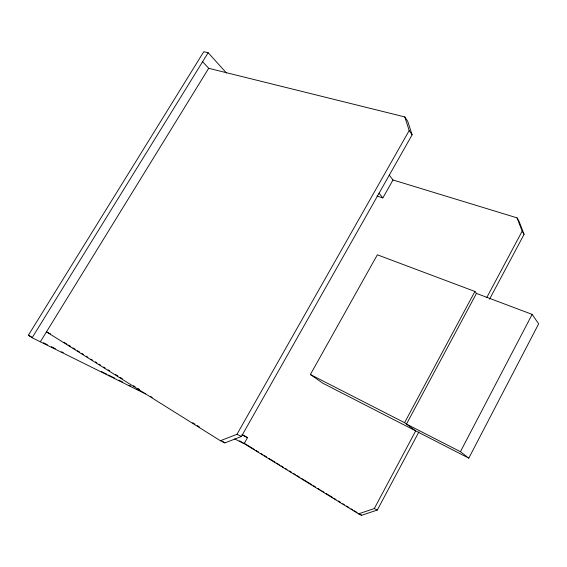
<?xml version="1.0" encoding="UTF-8"?>
<svg xmlns="http://www.w3.org/2000/svg" width="567" height="567" viewBox="0 0 567 567"><rect width="100%" height="100%" fill="white"/><g stroke="black" fill="none" stroke-linecap="round" stroke-linejoin="round"><path stroke-width="0.85" d="M468.796 458.15L538.65 323.849L532.144 314.387L476.45 293.408L474.912 291.452L377.338 254.81L310.383 374.532L322.977 383.299L468.796 458.15L460.425 451.686L406.468 424.088L476.45 293.408M460.425 451.686L532.144 314.387M239.628 440.85L358.542 513.858L374.298 508.556L415.696 430.899L404.569 422.684L310.383 374.532M486.812 297.477L522.164 231.152L517.047 217.856L392.995 179.973L389.217 175.09M358.542 513.858L361.64 515.297L377.31 510.038L418.885 431.941M489.555 299.178L524.064 234.355L518.961 221.109L517.047 217.856M404.569 422.684L474.912 291.452M242.222 434.478L247.503 437.681L244.15 443.628L234.688 438.95M376.991 196.019L382.86 197.918L392.995 179.973M50.569 333.956L46.466 331.858L220.414 440.736L236.999 434.272L409.197 130.545L404.788 116.93L208.691 68.295L202.617 61.711M220.414 440.736L224.915 442.891L241.407 436.491L412.11 134.818L407.708 121.26L404.788 116.93M40.342 341.802L208.691 68.295M145.535 393.909L32.142 337.734L28.35 335.288L203.787 51.703L208.167 52.717L226.474 73.023M32.142 337.734L208.167 52.717M374.298 508.556L377.31 510.038M28.35 335.288L31.525 336.869M43.425 342.773L47.394 344.743M51.363 346.706L55.332 348.677M61.675 351.823L63.263 352.61M101.358 371.513L106.908 374.263M108.495 375.049L114.846 378.203M118.815 380.173L122.784 382.137M129.127 385.291L130.715 386.077M137.065 389.224L138.653 390.011M236.999 434.272L241.407 436.491M241.974 434.875L247.503 437.681M244.072 443.16L254.626 449.638M256.128 450.559L258.389 451.949M260.657 453.331L262.918 454.72M264.42 455.648L266.681 457.03M268.942 458.419L274.974 462.119M276.483 463.048L279.496 464.897M281.005 465.819L283.266 467.208M285.527 468.59L287.03 469.519M289.29 470.908L291.551 472.29M293.812 473.679L295.322 474.607M296.832 475.529L299.844 477.379M301.353 478.307L311.9 484.778M313.409 485.699L315.67 487.088M317.931 488.478L320.192 489.867M321.702 490.788L323.963 492.177M326.223 493.566L332.248 497.259M333.757 498.187L336.018 499.577M338.279 500.959L340.54 502.348M342.801 503.737L344.311 504.658M346.572 506.048L348.833 507.437M351.093 508.826L352.596 509.747M354.106 510.676L357.118 512.518M358.627 513.447L361.64 515.297M63.972 342.262L66.963 344.126M68.458 345.062L70.698 346.465M72.945 347.869L75.184 349.272M77.431 350.675L79.678 352.079M81.917 353.482L83.413 354.418M86.404 356.289L87.899 357.224M90.89 359.095L92.386 360.031M95.384 361.902L96.879 362.837M99.119 364.241L100.614 365.169M103.605 367.04L105.101 367.976M108.091 369.847L109.594 370.783M115.576 374.525L117.816 375.928M120.062 377.331L122.302 378.735M133.521 385.751L135.017 386.68M138.008 388.551L139.503 389.486M150.723 396.503L152.218 397.439M192.688 422.741L194.935 424.144M197.181 425.548L199.428 426.958M222.668 441.487L224.915 442.891M378.947 193.134L382.86 197.918M409.197 130.545L412.11 134.818M522.164 231.152L524.064 234.355"/></g></svg>
